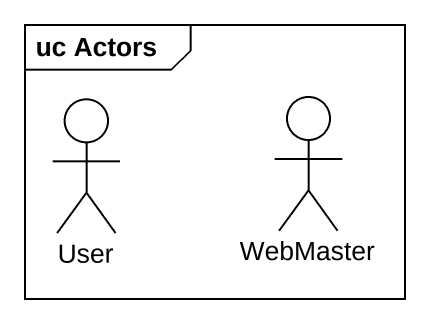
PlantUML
@startuml
mainframe uc Actors
actor User
actor WebMaster
@enduml
